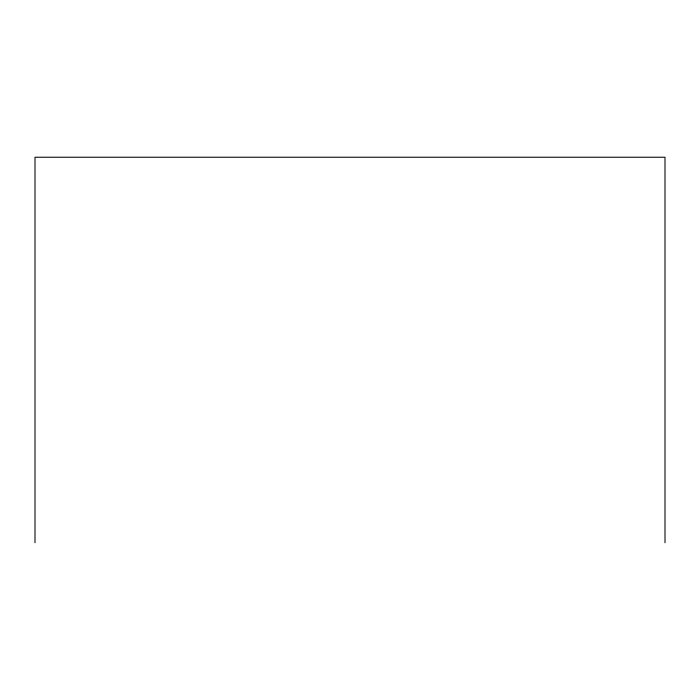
<?xml version="1.0" encoding="UTF-8"?>
<svg xmlns="http://www.w3.org/2000/svg" width="700" height="700" viewBox="0 0 700 700"><rect width="100%" height="100%" fill="white"/><g stroke="black" fill="none" stroke-linecap="round" stroke-linejoin="round"><path stroke-width="1.05" d="M665 542.762L665 157.237L35 157.237L35 542.762"/></g></svg>
